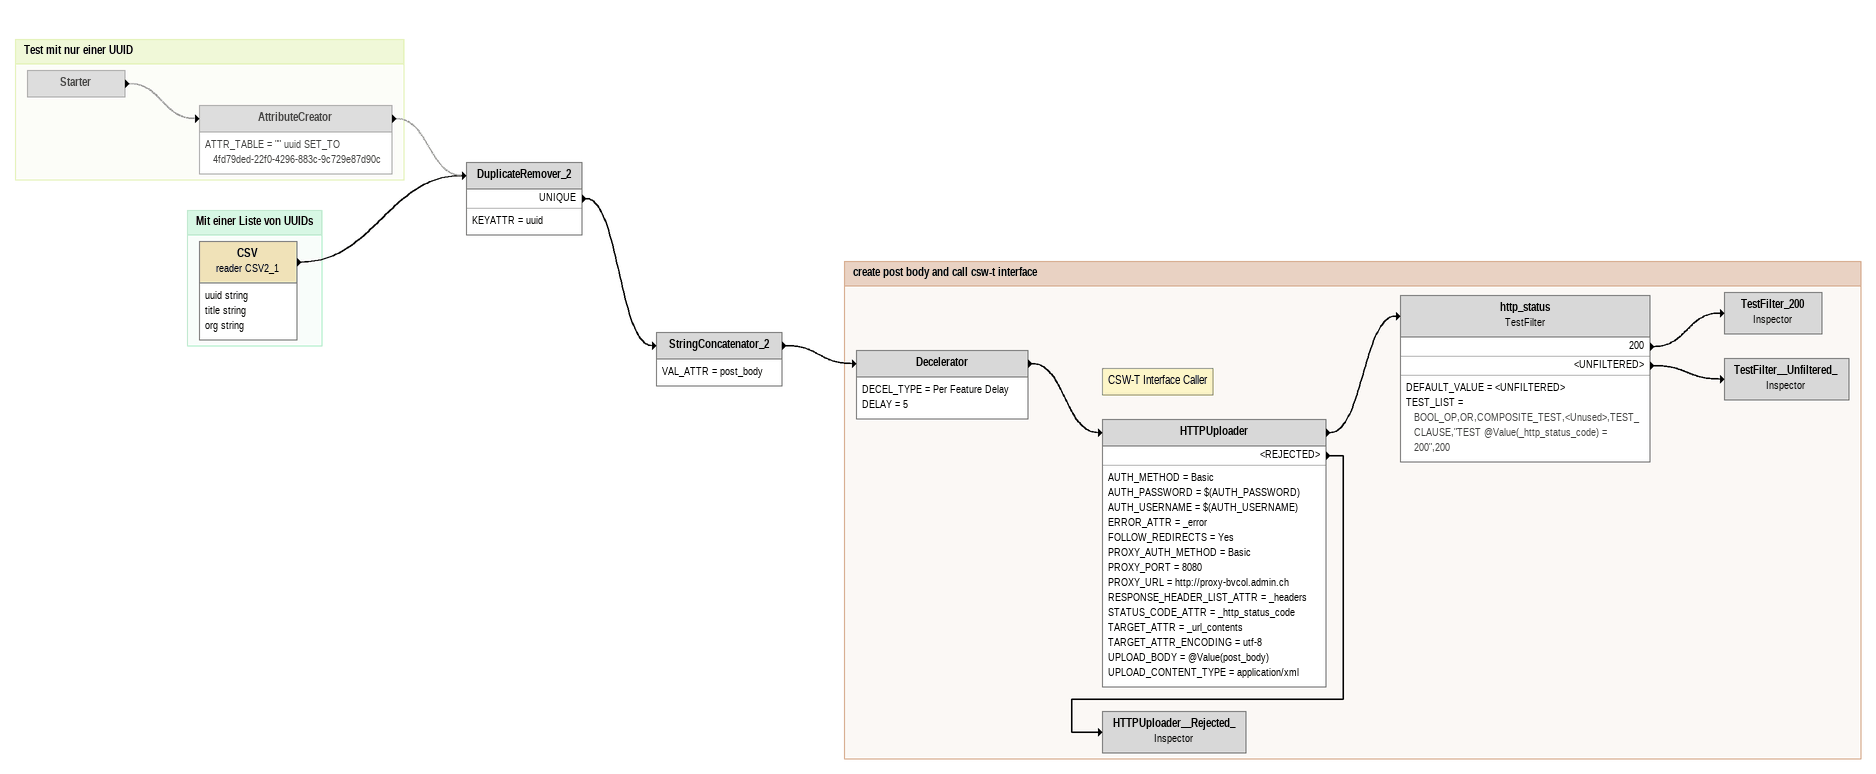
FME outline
DuplicateRemover_2
    KEYATTR = uuid
    UNIQUE -> StringConcatenator_2
StringConcatenator_2
    VAL_ATTR = post_body
    -> Decelerator

Bookmark: Test mit nur einer UUID
Starter [off]
    -> AttributeCreator [off]
AttributeCreator [off]
    ATTR_TABLE = "" uuid SET_TO 4fd79ded-22f0-4296-883c-9c729e87d90c
    -> DuplicateRemover_2 [off]

Bookmark: Mit einer Liste von UUIDs
CSV (reader CSV2_1)
    attributes: uuid string, title string, org string
    -> DuplicateRemover_2

Bookmark: create post body and call csw-t interface
Decelerator
    DECEL_TYPE = Per Feature Delay
    DELAY = 5
    -> HTTPUploader
Note: CSW-T Interface Caller
HTTPUploader
    AUTH_METHOD = Basic
    AUTH_PASSWORD = $(AUTH_PASSWORD)
    AUTH_USERNAME = $(AUTH_USERNAME)
    ERROR_ATTR = _error
    FOLLOW_REDIRECTS = Yes
    PROXY_AUTH_METHOD = Basic
    PROXY_PORT = 8080
    PROXY_URL = http://proxy-bvcol.admin.ch
    RESPONSE_HEADER_LIST_ATTR = _headers
    STATUS_CODE_ATTR = _http_status_code
    TARGET_ATTR = _url_contents
    TARGET_ATTR_ENCODING = utf-8
    UPLOAD_BODY = @Value(post_body)
    UPLOAD_CONTENT_TYPE = application/xml
    -> http_status
    <REJECTED> -> HTTPUploader__Rejected_
http_status: TestFilter
    DEFAULT_VALUE = <UNFILTERED>
    TEST_LIST = BOOL_OP,OR,COMPOSITE_TEST,<Unused>,TEST_CLAUSE,"TEST @Value(_http_status_code) = 200",200
    200 -> TestFilter_200
    <UNFILTERED> -> TestFilter__Unfiltered_
TestFilter_200: Inspector
TestFilter__Unfiltered_: Inspector
HTTPUploader__Rejected_: Inspector
